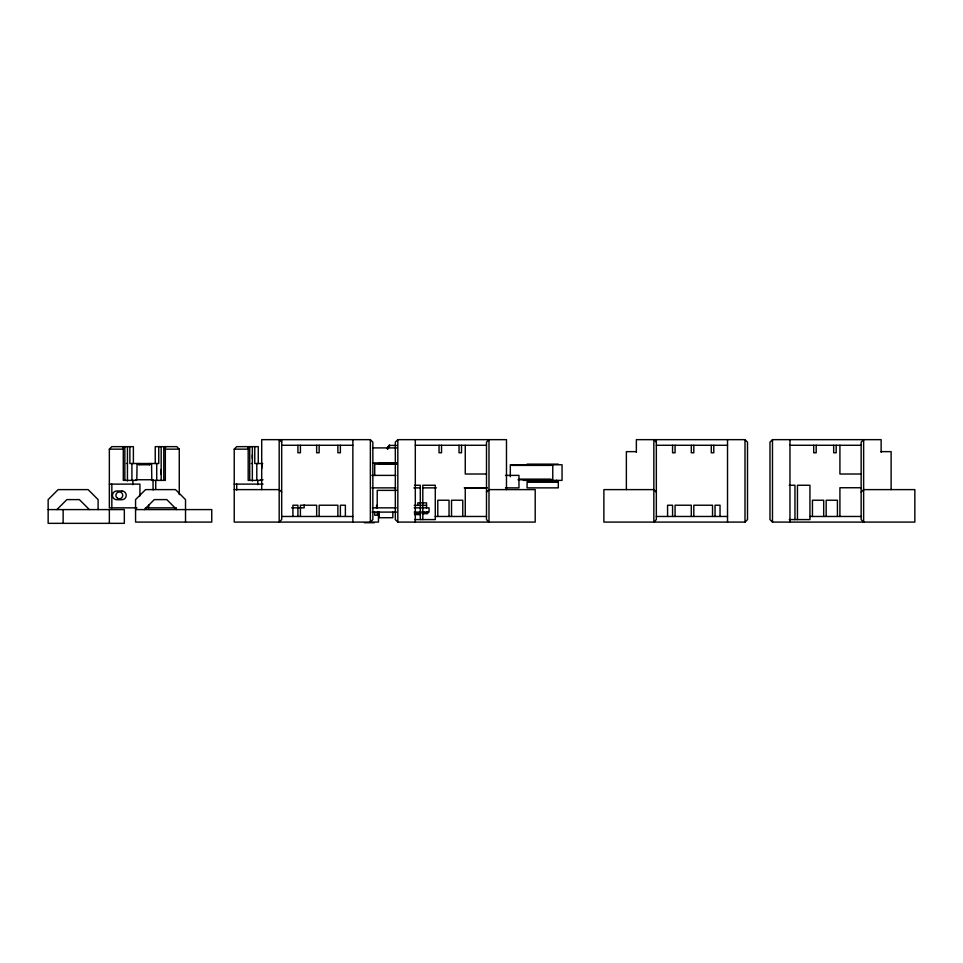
<?xml version="1.0" encoding="UTF-8"?>
<svg xmlns="http://www.w3.org/2000/svg" width="963" height="963" viewBox="0 0 963 963"><rect width="100%" height="100%" fill="white"/><g stroke="black" fill="none" stroke-linecap="round" stroke-linejoin="round"><path stroke-width="1.44" d="M161.17 474.35L161.17 469.547M139.009 464.768L139.009 463.516L139.009 464.768L149.614 464.768L149.614 463.516L149.614 464.768M388.017 448.686L389.269 445.412L387.258 448.686M136.493 480.381L123.288 480.381L123.288 449.155L124.323 446.651M261.166 480.381L248.177 480.381L248.177 449.155L249.212 446.651M388.137 448.686L389.774 445.412L387.571 448.686M396.563 445.412L389.112 445.412L387.415 448.686L389.281 445.412M387.222 448.686L389.112 445.412M252.342 454.765L252.342 458.532M136.987 507.85L109.349 507.85L109.349 449.155L111.84 446.651L133.388 446.651L133.388 463.516M56.889 509.596L66.88 499.604L79.375 499.604L89.366 509.596M144.306 509.596L154.297 499.604L166.792 499.604L176.783 509.596M378.471 512.099L378.471 522.09L234.226 522.09L234.226 449.155L236.729 446.651L258.265 446.651L258.265 463.516M506.478 489.613L506.478 439.658L397.827 439.658L395.324 442.161L395.324 519.587L397.827 522.09L535.199 522.09L535.199 489.613L488.987 489.613L486.496 492.117M881.133 452.273L881.133 439.658L772.482 439.658L769.979 442.161L769.979 519.587L772.482 522.09L914.85 522.09L914.85 489.613L863.642 489.613L861.151 492.117M656.333 492.117L653.841 489.613L603.885 489.613L603.885 522.09L745.001 522.09L747.505 519.587L747.505 442.161L745.001 439.658L636.362 439.658L636.362 452.273M370.358 439.658L370.358 522.09L372.85 519.587L372.85 442.161L370.358 439.658L261.707 439.658L261.707 489.613M281.69 445.279L352.867 445.279M415.306 445.279L486.496 445.279M656.333 445.279L727.522 445.279M789.961 445.279L861.151 445.279M123.083 447.277L123.806 447.277L123.204 446.651L123.204 447.903M165.54 447.277L164.817 447.277L165.419 446.651L165.419 447.903M247.96 447.277L248.695 447.277L248.081 446.651L248.081 447.903M372.85 447.903L396.828 447.903M109.349 449.155L123.288 449.155M164.3 446.651L165.335 449.155L179.274 449.155L179.274 494.645M234.226 449.155L248.177 449.155M636.362 451.647L626.371 451.647L626.371 489.613M881.133 451.647L891.124 451.647L891.124 489.613M372.85 462.89L396.828 462.89M126.466 463.516L127.453 463.516M251.355 463.516L252.342 463.516M262.706 463.516L254.762 463.516L254.762 446.651M378.471 463.516L396.78 463.516M138.792 464.142L149.831 464.142M396.78 464.142L374.727 464.142L374.727 475.493M527.086 464.142L558.299 464.142M512.087 465.394L551.017 465.394M261.707 468.512L261.96 463.516M486.496 474.013L465.261 474.013L465.261 445.279M861.151 474.013L839.917 474.013L839.917 445.279M371.874 475.385L395.889 475.385M505.455 475.385L518.961 475.385L518.961 487.868L505.455 487.868M519.129 479.129L551.017 479.129M135.566 479.755L153.057 479.755L153.057 489.95M260.455 479.755L263.019 479.755M517.998 479.755L552.774 479.755L552.774 464.768M152.13 480.381L165.335 480.381L165.335 449.155M523.342 480.381L562.055 480.381L562.055 464.768L510.318 464.768L510.318 476.757M527.086 481.006L558.299 481.006M109.349 484.124L139.936 484.124L139.936 495.981M234.226 484.124L263.019 484.124M414.596 485.244L420.301 485.244L420.301 519.587M789.251 485.244L794.957 485.244L794.957 519.587M486.496 487.747L465.261 487.747L465.261 516.469M861.151 487.747L839.917 487.747L839.917 516.469M371.874 487.868L395.889 487.868M413.897 487.868L419.904 487.868M422.901 487.868L436.42 487.868M464.226 487.868L487.447 487.868M234.226 489.613L279.186 489.613L281.69 492.117M396.949 490.372L377.219 490.372L377.219 507.85M377.219 505.358L376.593 505.358L376.593 508.223M414.246 505.358L426.549 505.358M145.497 507.85L176.398 507.85M291.681 507.85L304.164 507.85L304.164 504.853M372.5 507.85L396.311 507.85M414.174 507.85L429.053 507.85L429.053 512.099L414.246 512.099M48.15 509.596L124.335 509.596L124.335 523.342L48.15 523.342L48.15 499.604L58.141 489.613L88.115 489.613L98.106 499.604L98.106 509.596M135.566 509.596L211.752 509.596L211.752 522.09L135.566 522.09L135.566 499.604L145.557 489.613L175.531 489.613L185.522 499.604L185.522 522.09M372.067 512.099L396.467 512.099M414.475 513.592L420.301 513.592M422.059 513.592L427.801 513.592L427.801 512.099M414.475 514.591L420.301 514.591M281.69 516.469L352.867 516.469M435.288 516.469L486.496 516.469M656.333 516.469L727.522 516.469M809.943 516.469L861.151 516.469M414.596 519.587L435.288 519.587L435.288 485.244L422.805 485.244L422.805 519.587M789.251 519.587L809.943 519.587L809.943 485.244L797.46 485.244L797.46 519.587M364.423 522.716L374.414 522.716M656.333 442.161L653.841 439.658L653.841 522.09L656.333 519.587L656.333 439.658M281.69 442.161L279.186 439.658L279.186 522.09L281.69 519.587L281.69 439.658M179.274 449.155L176.783 446.651L155.236 446.651L155.236 463.516M556.638 480.381L558.299 482.246L558.299 487.868L527.086 487.868L527.086 482.246L558.299 482.246L556.662 480.381M837.425 516.469L837.425 500.23L826.182 500.23L826.182 516.469M836.173 445.279L836.173 452.779L833.669 452.779L833.669 445.279M823.69 516.469L823.69 500.23L812.447 500.23L812.447 516.469M816.191 445.279L816.191 452.779L813.699 452.779L813.699 445.279M789.961 439.658L789.961 522.09M772.482 439.658L772.482 522.09M745.001 439.658L745.001 522.09M727.522 439.658L727.522 522.09M720.035 516.469L720.035 505.226L715.04 505.226L715.04 516.469M713.788 445.279L713.788 452.779L711.284 452.779L711.284 445.279M712.536 516.469L712.536 505.226L693.805 505.226L693.805 516.469M693.805 445.279L693.805 452.779L691.302 452.779L691.302 445.279M691.302 516.469L691.302 505.226L675.075 505.226L675.075 516.469M675.075 445.279L675.075 452.779L672.571 452.779L672.571 445.279M672.571 516.469L672.571 505.226L667.576 505.226L667.576 516.469M462.77 516.469L462.77 500.23L451.527 500.23L451.527 516.469M461.518 445.279L461.518 452.779L459.026 452.779L459.026 445.279M449.035 516.469L449.035 500.23L437.792 500.23L437.792 516.469M441.536 445.279L441.536 452.779L439.044 452.779L439.044 445.279M426.549 507.85L426.549 502.855L417.81 502.855L417.81 505.358M426.549 512.099L426.549 513.592M424.057 512.099L424.057 513.592M415.306 439.658L415.306 522.09M397.827 439.658L397.827 522.09M392.832 512.099L392.832 517.721L379.097 517.721L379.097 512.099M377.219 512.099L377.219 515.217L374.727 515.217L374.727 512.099M352.867 439.658L352.867 522.09M345.38 516.469L345.38 505.226L340.384 505.226L340.384 516.469M340.384 445.279L340.384 452.779L337.881 452.779L337.881 445.279M337.881 516.469L337.881 505.226L319.15 505.226L319.15 516.469M319.15 445.279L319.15 452.779L316.646 452.779L316.646 445.279M316.646 516.469L316.646 505.226L300.42 505.226L300.42 516.469M300.42 445.279L300.42 452.779L297.916 452.779L297.916 445.279M297.916 516.469L297.916 505.226L292.921 505.226L292.921 516.469M257.783 480.381L257.783 484.714M256.796 463.516L256.796 480.381M252.342 446.651L252.342 480.982M249.73 446.651L249.73 480.381M236.729 484.124L236.729 490.059M163.782 446.651L163.782 480.381M161.17 446.651L161.17 480.429M158.751 446.651L158.751 463.516L129.873 463.516L129.873 446.651M156.716 463.516L156.716 480.381M155.729 480.381L155.729 489.048M151.805 479.755L151.552 463.516M148.687 504.853L148.687 507.85M137.071 463.516L136.818 479.755M132.894 480.381L132.894 484.714M131.907 463.516L131.907 480.381M127.453 446.651L127.453 480.982M124.841 446.651L124.841 480.381M111.84 484.124L111.84 507.85M109.349 509.596L109.349 523.342M63.137 509.596L63.137 523.342M488.987 439.658L486.496 442.161L486.496 519.587L488.987 522.09L488.987 439.658M863.642 439.658L861.151 442.161L861.151 519.587L863.642 522.09L863.642 439.658M121.832 490.986L116.836 490.986A4.37 4.37 0 0 0 112.466 495.367A4.37 4.37 0 0 0 116.836 499.737L121.832 499.737A4.37 4.37 0 0 0 126.201 495.367A4.37 4.37 0 0 0 121.832 490.986M117.618 498.34A3.431 3.431 0 0 0 122.77 495.367A3.431 3.431 0 0 0 117.618 492.394A3.431 3.431 0 0 0 117.618 498.34"/></g></svg>
